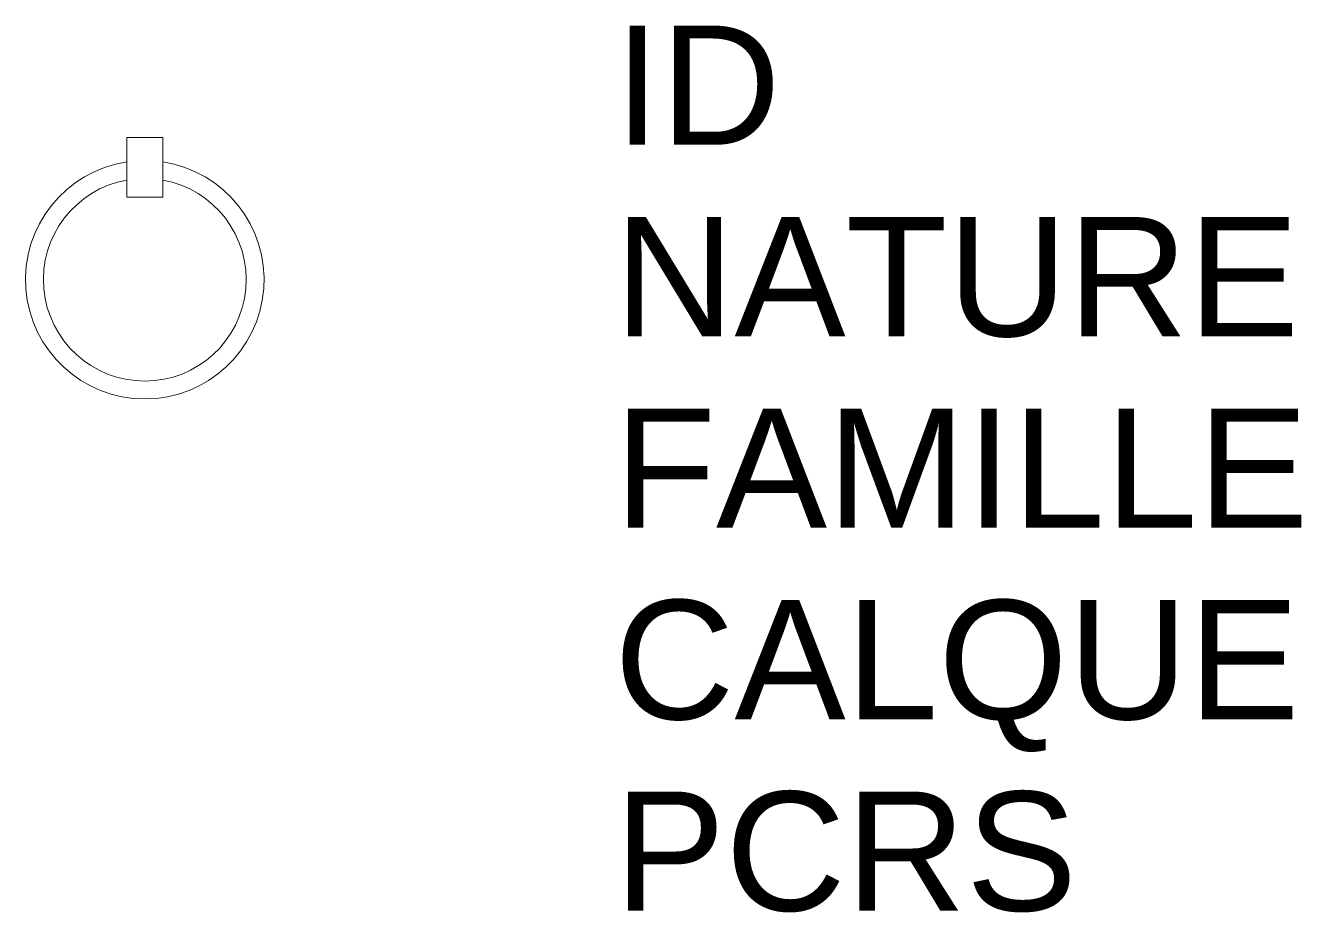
# Model space of a CAD drawing. Header units: metres. Extents: x -0.2 to 1.94, y -1.25 to 0.24.
import ezdxf

# ---------------------------------------------------------------- set-up
doc = ezdxf.new("R2010")
doc.units = ezdxf.units.M
doc.header["$LTSCALE"] = 2
doc.linetypes.add('Socle_Continu', pattern=[2.5, 2.5, 0])
doc.layers.add('OUVRA_SCS', color=7, linetype='Socle_Continu', lineweight=13)
doc.styles.get("Standard").update_dxf_attribs({"font": 'arial.ttf'})

msp = doc.modelspace()

# ---------------------------------------------------------------- linework, layer by layer
at = {"layer": 'OUVRA_SCS', "linetype": 'Socle_Continu'}
msp.add_lwpolyline([(0.03, -0.05), (0.03, 0.05), (-0.03, 0.05), (-0.03, -0.05)], close=True, dxfattribs=at)
for radius, start, end in [(0.2, 98.6269, 81.3731), (0.17, 100.1642, 79.8358)]:
    msp.add_arc((0, -0.1885), radius, start, end, dxfattribs=at)

# ---------------------------------------------------------------- texts
at = {"layer": 'OUVRA_SCS', "linetype": 'Socle_Continu', "flags": 9}
for tag, p, s in [('ID', (0.787, 0.038), 'XP_1365'), ('NATURE', (0.787, -0.2833), "Anneau d'amarrage"), ('FAMILLE', (0.787, -0.6046), 'Ouvrage maritime'), ('CALQUE', (0.787, -0.9258), 'OUVRA_SCS'), ('PCRS', (0.787, -1.2471), 'HabillageSymbole')]:
    msp.add_attdef(tag, p, s, height=0.2, dxfattribs=at)

doc.saveas('drawing.dxf')
